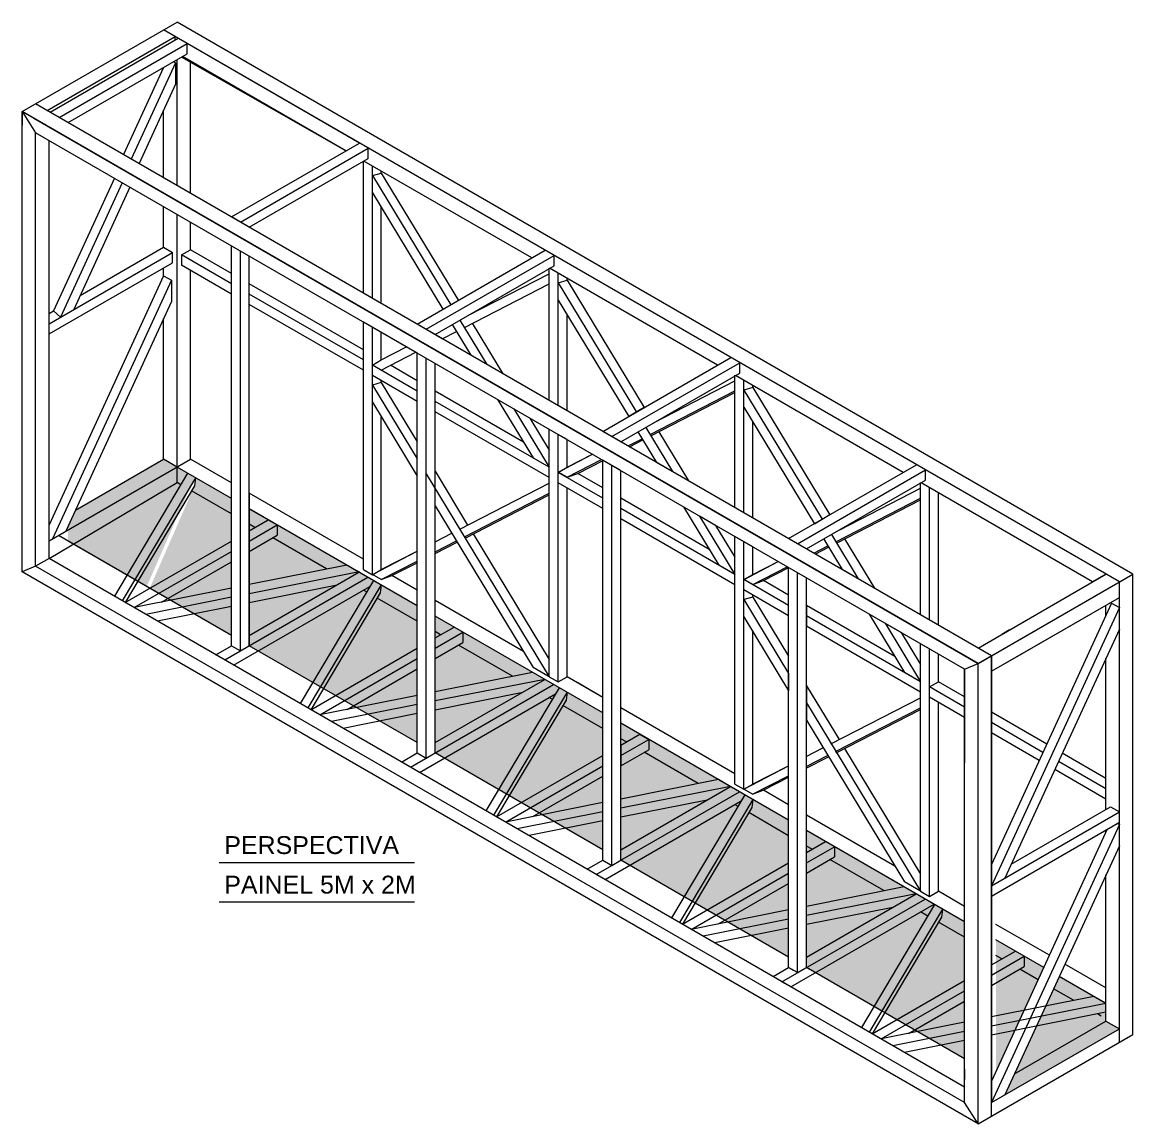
# Model space of a CAD drawing. Header units: millimetres. Extents: x 264998 to 288730, y -52980 to -35752.
# Drawn here: x 274634 to 279605, y -52980 to -48050 of the extents above; entities that cross this region are included whole.
import ezdxf

# ---------------------------------------------------------------- set-up
doc = ezdxf.new("R2010")
doc.units = ezdxf.units.MM
doc.header["$LTSCALE"] = 0.2
doc.layers.get('0').update_dxf_attribs({"lineweight": 5})
doc.layers.add('TESTE', color=8, linetype='Continuous', lineweight=15)
doc.styles.add('1-75', font='arial.ttf', dxfattribs={"height": 15})

msp = doc.modelspace()

# ---------------------------------------------------------------- hatches: boundary and pattern name
h = msp.add_hatch()
h.set_pattern_fill('ANGLE', color=256, scale=10)
h.set_pattern_definition([(0, (0, 0), (0, 69.85), [50.8, -19.05]), (90, (0, 0), (-69.85, 4e-15), [50.8, -19.05])])
h.paths.add_polyline_path([(275326.8, -50040.5), (275266.8, -50005.9), (274872.2, -50233.7), (274838.9, -50305.9), (274838.9, -50322.1)])
h.paths.add_polyline_path([(275369.8, -50065.3), (275326.8, -50040.5), (274838.9, -50322.1), (274838.9, -50371.8)])
h.paths.add_polyline_path([(275343.9, -50126.5), (275370.5, -50065.7), (275369.8, -50065.3), (274838.9, -50371.8), (274878.9, -50394.9)])
h.paths.add_polyline_path([(275343.9, -50126.5), (274878.9, -50394.9), (275156.4, -50555.1)])
h.paths.add_polyline_path([(275405.3, -50085.9), (275370.5, -50065.7), (275156.4, -50555.1), (275191.3, -50575.3)])
h.paths.add_polyline_path([(275570.3, -50250.4), (275394.5, -50148.9), (275204.6, -50583), (275570.3, -50371.8)])
h.paths.add_polyline_path([(275405.3, -50085.9), (275405.3, -50124.1), (275394.5, -50148.9), (275570.3, -50250.4), (275570.3, -50181.1)])
h.paths.add_polyline_path([(275650.3, -50227.3), (275650.3, -50296.6), (275675.5, -50311.1), (275735.5, -50276.5)])
h.paths.add_polyline_path([(275650.3, -50296.6), (275650.3, -50325.6), (275675.5, -50311.1)], flags=17)
h.paths.add_polyline_path([(275570.3, -50418), (275570.3, -50371.8), (275204.6, -50583), (275244.6, -50606.1)])
h.paths.add_polyline_path([(275570.3, -50464.2), (275570.3, -50418), (275244.6, -50606.1), (275284.6, -50629.2)])
h.paths.add_polyline_path([(275775.5, -50299.6), (275735.5, -50276.5), (275675.5, -50311.1), (275650.3, -50325.6), (275650.3, -50371.8)])
h.paths.add_polyline_path([(275775.5, -50345.8), (275775.5, -50299.6), (275650.3, -50371.8), (275650.3, -50418)])
h.paths.add_polyline_path([(275775.5, -50299.6), (275775.5, -50345.8), (275755.5, -50357.3), (275996.4, -50496.4), (276087.1, -50479.5)])
h.paths.add_polyline_path([(275755.5, -50357.3), (275650.3, -50418), (275650.3, -50561), (275996.4, -50496.4)])
h.paths.add_polyline_path([(275570.3, -50464.2), (275284.6, -50629.2), (275570.3, -50575.9)], flags=17)
h.paths.add_polyline_path([(275570.3, -50575.9), (275284.6, -50629.2), (275337.9, -50659.9), (275570.3, -50616.6)])
h.paths.add_polyline_path([(275570.3, -50616.6), (275337.9, -50659.9), (275391.2, -50690.7), (275570.3, -50657.3)])
h.paths.add_polyline_path([(275570.3, -50657.3), (275391.2, -50690.7), (275570.3, -50794.1)])
h.paths.add_polyline_path([(276140.4, -50510.2), (276087.1, -50479.5), (275996.4, -50496.4), (275650.3, -50561), (275650.3, -50601.6)])
h.paths.add_polyline_path([(276038.6, -50569.9), (276141.2, -50510.7), (276140.4, -50510.2), (275650.3, -50601.6), (275650.3, -50642.3)])
h.paths.add_polyline_path([(276038.6, -50569.9), (275650.3, -50642.3), (275650.3, -50794.1)], flags=17)
h.paths.add_polyline_path([(276181.2, -50533.8), (276141.2, -50510.7), (276038.6, -50569.9), (275650.3, -50794.1), (275650.3, -50840.3)])
h.paths.add_polyline_path([(276154.1, -50595.6), (276181.2, -50533.8), (275650.3, -50840.3), (275690.3, -50863.4)])
h.paths.add_polyline_path([(276154.1, -50595.6), (275690.3, -50863.4), (275967.1, -51023.2)])
h.paths.add_polyline_path([(276216, -50553.9), (276181.2, -50533.8), (276154.1, -50595.6), (275967.1, -51023.2), (276002, -51043.3)])
h.paths.add_polyline_path([(276216, -50553.9), (276216, -50592.2), (276205.2, -50616.9), (276401.7, -50730.4), (276401.7, -50661.1)])
h.paths.add_polyline_path([(276216, -50592.2), (276216, -50553.9), (276002, -51043.3), (276015.3, -51051)])
h.paths.add_polyline_path([(276401.7, -50730.4), (276205.2, -50616.9), (276015.3, -51051), (276036, -51063), (276401.7, -50851.8)])
h.paths.add_polyline_path([(276401.7, -50898), (276401.7, -50851.8), (276036, -51063), (276076, -51086.1)])
h.paths.add_polyline_path([(276481.7, -50707.3), (276481.7, -50776.6), (276506.9, -50791.1), (276566.9, -50756.5)])
h.paths.add_polyline_path([(276481.7, -50776.6), (276481.7, -50805.6), (276506.9, -50791.1)], flags=17)
h.paths.add_polyline_path([(276606.9, -50779.6), (276566.9, -50756.5), (276506.9, -50791.1), (276481.7, -50805.6), (276481.7, -50851.8)])
h.paths.add_polyline_path([(276606.9, -50779.6), (276481.7, -50851.8), (276481.7, -50898), (276606.9, -50825.8)])
h.paths.add_polyline_path([(276401.7, -50944.2), (276401.7, -50898), (276076, -51086.1), (276116, -51109.2)])
h.paths.add_polyline_path([(276401.7, -50944.2), (276116, -51109.2), (276401.7, -51055.9)], flags=17)
h.paths.add_polyline_path([(276401.7, -51055.9), (276116, -51109.2), (276169.3, -51139.9), (276401.7, -51096.6)])
h.paths.add_polyline_path([(276606.9, -50779.6), (276606.9, -50825.8), (276586.9, -50837.3), (276827.8, -50976.4), (276918.5, -50959.5)])
h.paths.add_polyline_path([(276586.9, -50837.3), (276481.7, -50898), (276481.7, -51041), (276827.8, -50976.4)])
h.paths.add_polyline_path([(276971.7, -50990.2), (276918.5, -50959.5), (276827.8, -50976.4), (276481.7, -51041), (276481.7, -51081.6)])
h.paths.add_polyline_path([(276401.7, -51096.6), (276169.3, -51139.9), (276222.5, -51170.7), (276401.7, -51137.3)])
h.paths.add_polyline_path([(276401.7, -51137.3), (276222.5, -51170.7), (276401.7, -51274.1)])
h.paths.add_polyline_path([(276870, -51049.9), (276972.6, -50990.7), (276971.7, -50990.2), (276481.7, -51081.6), (276481.7, -51122.3)])
h.paths.add_polyline_path([(276870, -51049.9), (276481.7, -51122.3), (276481.7, -51274.1)], flags=17)
h.paths.add_polyline_path([(277012.6, -51013.8), (276972.6, -50990.7), (276870, -51049.9), (276481.7, -51274.1), (276481.7, -51320.3)])
h.paths.add_polyline_path([(276985.5, -51075.6), (277012.6, -51013.8), (276481.7, -51320.3), (276521.7, -51343.4)])
h.paths.add_polyline_path([(276985.5, -51075.6), (276521.7, -51343.4), (276798.5, -51503.2)])
h.paths.add_polyline_path([(277047.4, -51033.9), (277012.6, -51013.8), (276798.5, -51503.2), (276833.3, -51523.3)])
h.paths.add_polyline_path([(277047.4, -51072.2), (277047.4, -51033.9), (276833.3, -51523.3), (276846.7, -51531)])
h.paths.add_polyline_path([(277047.4, -51033.9), (277047.4, -51072.2), (277036.6, -51096.9), (277233.1, -51210.4), (277233.1, -51141.1)])
h.paths.add_polyline_path([(277233.1, -51210.4), (277036.6, -51096.9), (276846.7, -51531), (276867.4, -51543), (277233.1, -51331.8)])
h.paths.add_polyline_path([(277233.1, -51378), (277233.1, -51331.8), (276867.4, -51543), (276907.4, -51566.1)])
h.paths.add_polyline_path([(277233.1, -51424.2), (277233.1, -51378), (276907.4, -51566.1), (276947.4, -51589.2)])
h.paths.add_polyline_path([(277233.1, -51424.2), (276947.4, -51589.2), (277233.1, -51535.9)])
h.paths.add_polyline_path([(277313.1, -51187.3), (277313.1, -51256.6), (277338.2, -51271.1), (277398.2, -51236.5)])
h.paths.add_polyline_path([(277313.1, -51256.6), (277313.1, -51285.6), (277338.2, -51271.1)], flags=17)
h.paths.add_polyline_path([(277438.2, -51259.6), (277398.2, -51236.5), (277338.2, -51271.1), (277313.1, -51285.6), (277313.1, -51331.8)])
h.paths.add_polyline_path([(277438.2, -51305.8), (277438.2, -51259.6), (277313.1, -51331.8), (277313.1, -51378)])
h.paths.add_polyline_path([(277438.2, -51259.6), (277438.2, -51305.8), (277418.2, -51317.3), (277659.2, -51456.4), (277749.9, -51439.5)])
h.paths.add_polyline_path([(277418.2, -51317.3), (277313.1, -51378), (277313.1, -51521), (277659.2, -51456.4)])
h.paths.add_polyline_path([(277233.1, -51576.6), (277233.1, -51535.9), (276947.4, -51589.2), (277000.7, -51619.9)])
h.paths.add_polyline_path([(277233.1, -51576.6), (277000.7, -51619.9), (277053.9, -51650.7), (277233.1, -51617.3)])
h.paths.add_polyline_path([(277233.1, -51617.3), (277053.9, -51650.7), (277233.1, -51754.1)])
h.paths.add_polyline_path([(277803.1, -51470.2), (277749.9, -51439.5), (277659.2, -51456.4), (277313.1, -51521), (277313.1, -51561.6)])
h.paths.add_polyline_path([(277701.4, -51529.9), (277803.9, -51470.7), (277803.1, -51470.2), (277313.1, -51561.6), (277313.1, -51602.3)])
h.paths.add_polyline_path([(277701.4, -51529.9), (277313.1, -51602.3), (277313.1, -51754.1)], flags=17)
h.paths.add_polyline_path([(277843.9, -51493.8), (277803.9, -51470.7), (277701.4, -51529.9), (277313.1, -51754.1), (277313.1, -51800.3)])
h.paths.add_polyline_path([(277816.9, -51555.6), (277843.9, -51493.8), (277313.1, -51800.3), (277353.1, -51823.4)])
h.paths.add_polyline_path([(277816.9, -51555.6), (277353.1, -51823.4), (277629.9, -51983.2)])
h.paths.add_polyline_path([(277878.8, -51513.9), (277843.9, -51493.8), (277816.9, -51555.6), (277629.9, -51983.2), (277664.7, -52003.3)])
h.paths.add_polyline_path([(277878.8, -51552.2), (277878.8, -51513.9), (277664.7, -52003.3), (277678.1, -52011)])
h.paths.add_polyline_path([(277868, -51576.9), (277678.1, -52011), (277698.8, -52023), (278064.5, -51811.8), (278064.5, -51690.4)])
h.paths.add_polyline_path([(277878.8, -51513.9), (277878.8, -51552.2), (277868, -51576.9), (278064.5, -51690.4), (278064.5, -51621.1)])
h.paths.add_polyline_path([(278144.5, -51667.3), (278144.5, -51736.6), (278169.6, -51751.1), (278229.6, -51716.5)])
h.paths.add_polyline_path([(278144.5, -51736.6), (278144.5, -51765.6), (278169.6, -51751.1)], flags=17)
h.paths.add_polyline_path([(278064.5, -51858), (278064.5, -51811.8), (277698.8, -52023), (277738.8, -52046.1)])
h.paths.add_polyline_path([(278064.5, -51904.2), (278064.5, -51858), (277738.8, -52046.1), (277778.8, -52069.2)])
h.paths.add_polyline_path([(278064.5, -51904.2), (277778.8, -52069.2), (278064.5, -52015.9)], flags=17)
h.paths.add_polyline_path([(278269.6, -51739.6), (278229.6, -51716.5), (278169.6, -51751.1), (278144.5, -51765.6), (278144.5, -51811.8)])
h.paths.add_polyline_path([(278269.6, -51785.8), (278269.6, -51739.6), (278144.5, -51811.8), (278144.5, -51858)])
h.paths.add_polyline_path([(278269.6, -51739.6), (278269.6, -51785.8), (278249.6, -51797.3), (278490.5, -51936.4), (278581.2, -51919.5)])
h.paths.add_polyline_path([(278249.6, -51797.3), (278144.5, -51858), (278144.5, -52001), (278490.5, -51936.4)])
h.paths.add_polyline_path([(278064.5, -52015.9), (277778.8, -52069.2), (277832, -52099.9), (278064.5, -52056.6)])
h.paths.add_polyline_path([(278064.5, -52056.6), (277832, -52099.9), (277885.3, -52130.7), (278064.5, -52097.3)])
h.paths.add_polyline_path([(278064.5, -52097.3), (277885.3, -52130.7), (278064.5, -52234.1)])
h.paths.add_polyline_path([(278634.5, -51950.2), (278581.2, -51919.5), (278490.5, -51936.4), (278144.5, -52001), (278144.5, -52041.6)])
h.paths.add_polyline_path([(278532.8, -52009.9), (278635.3, -51950.7), (278634.5, -51950.2), (278144.5, -52041.6), (278144.5, -52082.3)])
h.paths.add_polyline_path([(278532.8, -52009.9), (278144.5, -52082.3), (278144.5, -52234.1)], flags=17)
h.paths.add_polyline_path([(278675.3, -51973.8), (278635.3, -51950.7), (278144.5, -52234.1), (278144.5, -52280.3)])
h.paths.add_polyline_path([(278648.3, -52035.6), (278675.3, -51973.8), (278144.5, -52280.3), (278184.5, -52303.4)])
h.paths.add_polyline_path([(278648.3, -52035.6), (278184.5, -52303.4), (278461.3, -52463.2)])
h.paths.add_polyline_path([(278710.2, -51993.9), (278675.3, -51973.8), (278648.3, -52035.6), (278461.3, -52463.2), (278496.1, -52483.3)])
h.paths.add_polyline_path([(278710.2, -52032.2), (278710.2, -51993.9), (278496.1, -52483.3), (278509.5, -52491)])
h.paths.add_polyline_path([(278852.1, -52145.1), (278699.3, -52056.9), (278509.5, -52491), (278548.4, -52513.5), (278852.1, -52338.1)])
h.paths.add_polyline_path([(278852.1, -52075.9), (278710.2, -51993.9), (278710.2, -52032.2), (278699.3, -52056.9), (278852.1, -52145.1)])
h.paths.add_polyline_path([(279079.2, -52207), (278992.1, -52156.7), (278992.1, -52226), (279019.2, -52241.6)])
h.paths.add_polyline_path([(278992.1, -52226), (278992.1, -52257.3), (279019.2, -52241.6)], flags=17)
h.paths.add_polyline_path([(278852.1, -52384.3), (278852.1, -52338.1), (278548.4, -52513.5), (278588.4, -52536.6)])
h.paths.add_polyline_path([(278852.1, -52430.5), (278852.1, -52384.3), (278588.4, -52536.6), (278628.4, -52559.7)])
h.paths.add_polyline_path([(278852.1, -52430.5), (278628.4, -52559.7), (278852.1, -52517.9)])
h.paths.add_polyline_path([(279119.2, -52230.1), (279079.2, -52207), (279019.2, -52241.6), (278992.1, -52257.3), (278992.1, -52303.5)])
h.paths.add_polyline_path([(279119.2, -52276.3), (279119.2, -52230.1), (278992.1, -52303.5), (278992.1, -52349.7)])
h.paths.add_polyline_path([(279206.3, -52280.3), (279119.2, -52230.1), (279119.2, -52276.3), (279099.2, -52287.8), (279181.1, -52335.1)])
h.paths.add_polyline_path([(279181.1, -52335.1), (279099.2, -52287.8), (278992.1, -52349.7), (278992.1, -52491.8), (279120, -52468)])
h.paths.add_polyline_path([(278852.1, -52517.9), (278628.4, -52559.7), (278681.6, -52590.4), (278852.1, -52558.6)])
h.paths.add_polyline_path([(278852.1, -52558.6), (278681.6, -52590.4), (278734.9, -52621.2), (278852.1, -52599.3)])
h.paths.add_polyline_path([(278852.1, -52599.3), (278734.9, -52621.2), (278852.1, -52688.8)])
h.paths.add_polyline_path([(279099.5, -52512.5), (279120, -52468), (278992.1, -52491.8), (278992.1, -52532.5)])
h.paths.add_polyline_path([(279275.9, -52320.5), (279250.7, -52375.3), (279340.1, -52426.9), (279430.8, -52410)])
h.paths.add_polyline_path([(279250.7, -52375.3), (279216.3, -52450), (279340.1, -52426.9)])
h.paths.add_polyline_path([(279484.1, -52440.7), (279430.8, -52410), (279216.3, -52450), (279195.8, -52494.5)])
h.paths.add_polyline_path([(279484.9, -52481.3), (279484.9, -52441.2), (279484.1, -52440.7), (279195.8, -52494.5), (279175.3, -52539)])
h.paths.add_polyline_path([(279099.5, -52512.5), (278992.1, -52532.5), (278992.1, -52573.2), (279079, -52557)])
h.paths.add_polyline_path([(279079, -52557), (278992.1, -52573.2), (278992.1, -52745.9)])
h.paths.add_polyline_path([(279463, -52497.8), (279446.7, -52488.4), (279175.3, -52539), (279097.1, -52709)], flags=17)
h.paths.add_polyline_path([(279484.9, -52485.1), (279484.9, -52481.3), (279446.7, -52488.4), (279463, -52497.8)], flags=17)
h.paths.add_polyline_path([(279484.9, -52519.8), (279484.9, -52485.1), (279463, -52497.8), (279097.1, -52709), (279075.4, -52756.2)])
h.paths.add_polyline_path([(279544.9, -52554.4), (279484.9, -52519.8), (279075.4, -52756.2), (279032, -52850.5)])

# ---------------------------------------------------------------- linework, layer by layer
for p, q in [((274633.9, -48449.8), (275326.8, -48049.8)), ((279604.9, -50519.8), (275326.8, -48049.8)), ((274745.9, -48445.1), (275318.7, -48114.4)), ((279544.9, -50554.4), (275266.8, -48084.4)), ((275318.7, -48129.5), (275318.7, -48114.4)), ((274758.9, -48452.7), (275331.8, -48121.9)), ((274798.9, -48475.8), (275371.8, -48145)), ((275371.8, -48191.2), (275371.8, -48145)), ((276143.1, -48590.4), (275371.8, -48145)), ((274838.9, -48498.9), (275371.8, -48191.2)), ((275326.8, -48780.5), (275326.8, -48217.2)), ((276083.1, -48625), (275346.8, -48205.7)), ((276083.1, -48625), (275351.8, -48202.8)), ((275266.8, -48251.9), (275087.2, -48642.2)), ((275320.4, -48230.9), (275122, -48662.3)), ((275311.8, -48225.9), (275320.4, -48230.9)), ((275320.4, -48230.9), (275320.4, -48326.6)), ((275386.8, -48815.1), (275386.8, -48223)), ((275320.4, -48326.6), (275156.8, -48682.4)), ((278972.1, -50885.1), (274693.9, -48415.1)), ((274798.9, -48475.8), (274693.9, -48415.1)), ((278912.1, -50919.8), (274633.9, -48449.8)), ((274633.9, -50509.8), (274633.9, -48449.8)), ((274633.9, -48449.8), (274633.9, -48509.8)), ((274633.9, -48449.8), (274693.9, -48544.4)), ((274633.9, -48449.8), (274685.9, -48479.8)), ((275266.8, -48745.9), (275266.8, -48443.3)), ((274685.9, -48479.8), (278912.1, -50919.8)), ((274693.9, -50484.4), (274693.9, -48544.4)), ((278852.1, -50945.1), (274693.9, -48544.4)), ((274753.9, -50449.8), (274753.9, -48579.1)), ((274753.9, -50420.9), (274753.9, -48579.1)), ((275570.3, -48921.1), (276143.1, -48590.4)), ((275610.3, -48944.2), (276183.1, -48613.5)), ((276183.1, -48659.7), (276183.1, -48613.5)), ((275156.8, -48682.4), (275087.2, -48642.2)), ((275650.3, -48967.3), (276183.1, -48659.7)), ((276161.2, -49262.3), (276161.2, -48672.4)), ((276914.5, -49105), (276163.1, -48671.2)), ((276201.2, -49285.3), (276201.2, -48693.2)), ((275046.5, -48748), (274773.5, -49341.4)), ((275386.8, -48815.1), (275266.8, -48745.9)), ((276201.2, -48736.1), (276241.2, -48724.9)), ((276201.2, -48736.1), (276551.8, -49314.5)), ((276241.2, -48724.9), (276241.2, -48716.3)), ((276241.2, -48724.9), (276586.4, -49294.5)), ((275081.3, -48768.1), (274804.6, -49369.7)), ((275116.1, -48788.2), (274864.5, -49335.1)), ((276201.2, -48813.2), (276517.1, -49334.5)), ((275266.8, -49056.7), (275266.8, -48875.1)), ((275326.8, -50109.8), (275326.8, -48909.8)), ((276241.2, -49308.4), (276241.2, -48879.2)), ((275386.8, -49068.2), (275386.8, -48944.4)), ((275386.8, -49068.2), (275386.8, -48944.4)), ((275664.1, -48975.3), (275570.3, -48921.1)), ((274893.4, -49272.2), (275266.8, -49056.7)), ((275266.8, -49056.7), (275306.8, -49079.8)), ((275570.3, -50840.3), (275570.3, -49050.4)), ((274753.9, -49399), (275306.8, -49079.8)), ((275306.8, -49126), (275306.8, -49079.8)), ((275346.8, -49091.3), (275386.8, -49068.2)), ((275570.3, -49220.4), (275346.8, -49091.3)), ((275346.8, -49091.3), (275346.8, -49137.5)), ((275570.3, -49174.2), (275386.8, -49068.2)), ((275610.3, -50863.4), (275610.3, -49073.5)), ((275650.3, -50840.3), (275650.3, -49096.6)), ((276401.7, -49401.1), (276974.5, -49070.4)), ((276441.7, -49424.2), (277014.5, -49093.5)), ((277014.5, -49139.7), (277014.5, -49093.5)), ((274753.9, -49445.1), (275306.8, -49126)), ((275266.8, -49184.4), (275266.8, -49149.1)), ((275570.3, -49266.6), (275346.8, -49137.5)), ((275386.8, -50005.9), (275386.8, -49160.6)), ((275386.8, -50005.9), (275386.8, -49160.6)), ((276481.7, -49447.3), (277014.5, -49139.7)), ((276992.6, -49742.3), (276992.6, -49150.1)), ((277745.9, -49585), (276994.5, -49151.2)), ((275266.8, -49184.4), (274753.9, -50299.3)), ((275301.5, -49204.5), (274768.8, -50362.6)), ((275266.8, -49184.4), (275301.5, -49204.5)), ((275301.5, -49204.5), (275301.5, -49300.2)), ((276630.8, -49361.2), (276992.6, -49175.2)), ((277032.6, -49765.3), (277032.6, -49173.2)), ((277032.6, -49216.1), (277072.6, -49204.9)), ((277072.6, -49204.9), (277072.6, -49196.3)), ((277072.6, -49204.9), (277417.8, -49774.5)), ((276161.2, -49515.3), (275650.3, -49220.4)), ((275650.3, -49312.8), (275650.3, -49220.4)), ((276241.2, -49308.4), (276161.2, -49262.3)), ((276613, -49415.4), (276992.6, -49220.2)), ((277032.6, -49216.1), (277383.2, -49794.5)), ((275301.5, -49300.2), (274828.8, -50328)), ((276161.2, -49561.5), (275650.3, -49266.6)), ((277032.6, -49293.2), (277348.5, -49814.5)), ((274753.9, -49352.8), (274773.5, -49341.4)), ((274773.5, -49341.4), (274804.6, -49369.7)), ((276161.2, -49607.7), (275650.3, -49312.8)), ((277072.6, -49788.4), (277072.6, -49359.2)), ((275266.8, -50005.9), (275266.8, -49375.9)), ((276161.2, -50499.2), (276161.2, -49391.5)), ((276401.7, -49530.4), (276161.2, -49391.5)), ((276514.3, -49466.1), (276401.7, -49401.1)), ((276558.6, -49402.9), (276641.5, -49539.6)), ((276593.3, -49382.9), (276713.4, -49581.1)), ((276648.6, -49397), (276785.4, -49622.7)), ((276201.2, -50522.3), (276201.2, -49414.6)), ((276241.2, -49561.5), (276241.2, -49437.7)), ((276514.3, -49466.1), (276577.3, -49433.7)), ((276241.2, -49561.5), (276354.6, -49503.2)), ((276161.2, -49607.7), (276161.2, -49515.3)), ((276241.2, -49606.5), (276395.8, -49527)), ((276401.7, -51320.3), (276401.7, -49530.4)), ((276441.7, -51343.4), (276441.7, -49553.5)), ((277233.1, -49881.1), (277805.9, -49550.4)), ((276201.2, -49584.6), (276241.2, -49561.5)), ((276401.7, -49700.4), (276201.2, -49584.6)), ((276241.2, -49606.5), (276202.2, -49584)), ((276401.7, -49654.2), (276282.4, -49585.3)), ((276481.7, -51320.3), (276481.7, -49576.6)), ((277273.1, -49904.2), (277845.9, -49573.5)), ((277845.9, -49619.7), (277845.9, -49573.5)), ((276401.7, -49746.6), (276201.2, -49630.8)), ((276241.2, -49662.5), (276241.2, -49653.9)), ((277313.1, -49927.3), (277845.9, -49619.7)), ((277462.2, -49841.2), (277823.9, -49655.2)), ((277823.9, -50222.3), (277823.9, -49630.1)), ((278577.3, -50065), (277825.9, -49631.2)), ((278577.3, -50065), (277825.9, -49631.2)), ((277863.9, -50245.3), (277863.9, -49653.2)), ((276241.2, -49662.5), (276201.2, -49673.7)), ((276201.2, -49673.7), (276401.7, -50004.5)), ((276241.2, -49662.5), (276401.7, -49927.3)), ((276877.5, -49928.9), (276481.7, -49700.4)), ((277444.4, -49895.4), (277823.9, -49700.2)), ((277447.6, -49900.7), (277823.9, -49707.2)), ((277903.9, -49684.9), (277863.9, -49696.1)), ((277863.9, -49696.1), (278214.6, -50274.5)), ((277863.9, -49773.2), (277863.9, -49696.1)), ((277903.9, -49684.9), (277903.9, -49676.3)), ((277903.9, -49684.9), (278249.2, -50254.5)), ((276201.2, -49750.9), (276401.7, -50081.6)), ((276992.6, -50041.5), (276481.7, -49746.6)), ((276762, -49738.5), (276920.6, -50000)), ((276992.6, -50087.7), (276481.7, -49792.8)), ((276834, -49780), (276992.6, -50041.5)), ((277072.6, -49788.4), (277032.6, -49765.3)), ((277417.8, -49774.5), (277348.5, -49814.5)), ((277863.9, -49773.2), (278179.9, -50294.5)), ((276241.2, -50499.2), (276241.2, -49816.8)), ((276906, -49821.5), (276992.6, -49964.4)), ((277903.9, -50268.4), (277903.9, -49839.2)), ((276992.6, -50979.2), (276992.6, -49871.5)), ((277032.6, -51002.3), (277032.6, -49894.6)), ((277072.6, -49917.7), (277032.6, -49894.6)), ((277352.1, -49949.8), (277233.1, -49881.1)), ((277390, -49882.9), (277472.9, -50019.6)), ((277424.7, -49862.9), (277544.8, -50061.1)), ((277483.3, -49882.4), (277616.8, -50102.7)), ((277072.6, -50041.5), (277072.6, -49917.7)), ((277345.7, -49946.1), (277408.7, -49913.7)), ((277352.1, -49949.8), (277411.9, -49919.1)), ((274753.9, -50371.2), (275386.8, -50005.9)), ((274872.2, -50233.7), (275266.8, -50005.9)), ((275326.8, -50040.5), (275266.8, -50005.9)), ((275570.3, -50111.8), (275386.8, -50005.9)), ((277033.6, -50064), (277186.5, -49983.5)), ((277072.6, -50041.5), (277186, -49983.2)), ((277072.6, -50086.5), (277227.2, -50007)), ((275570.3, -50181.1), (275326.8, -50040.5)), ((277032.6, -50064.6), (277072.6, -50041.5)), ((277120.2, -50069), (277233.6, -50010.7)), ((277233.1, -51800.3), (277233.1, -50010.4)), ((277313.1, -50056.6), (277233.1, -50010.4)), ((277273.1, -51823.4), (277273.1, -50033.5)), ((277273.1, -51823.4), (277273.1, -50033.5)), ((277313.1, -51800.3), (277313.1, -50056.6)), ((277616.8, -50102.7), (277472.9, -50019.6)), ((278064.5, -50361.1), (278637.3, -50030.4)), ((278104.5, -50384.2), (278677.3, -50053.5)), ((278677.3, -50099.7), (278677.3, -50053.5)), ((275374.4, -50068), (275046.7, -50618.8)), ((275409.8, -50088.4), (275081.3, -50638.8)), ((275409.8, -50088.4), (275405.3, -50124.1)), ((276441.7, -50070.5), (276992.6, -50979.2)), ((276481.7, -50059.3), (276627.8, -50300.4)), ((277233.1, -50180.4), (277032.6, -50064.6)), ((277072.6, -50086.5), (277033.6, -50064)), ((277072.6, -50086.5), (277120.2, -50069)), ((277233.1, -50134.2), (277120.2, -50069)), ((278144.5, -50407.3), (278677.3, -50099.7)), ((274753.9, -50449.8), (275326.8, -50109.8)), ((275405.3, -50124.1), (275094.6, -50646.5)), ((275343.7, -50119.6), (275326.8, -50109.8)), ((275570.3, -50250.4), (275391.6, -50147.2)), ((276592.2, -50318.7), (276992.6, -50112.9)), ((277233.1, -50226.6), (277032.6, -50110.8)), ((277033.6, -51001.6), (277032.6, -50153.7)), ((277072.6, -50979.2), (277072.6, -50133.9)), ((277233.1, -50226.6), (277233.1, -50134.2)), ((278293.6, -50321.2), (278655.3, -50135.2)), ((278655.3, -50702.3), (278655.3, -50110.1)), ((279424.9, -50554.4), (278657.3, -50111.2)), ((278695.3, -50725.3), (278695.3, -50133.2)), ((278735.3, -50748.4), (278735.3, -50156.3)), ((276161.2, -50453), (275650.3, -50158)), ((275650.3, -50158), (275650.3, -50840.3)), ((276613, -50353), (276992.6, -50157.8)), ((276616.2, -50358.3), (276992.6, -50164.9)), ((277708.9, -50408.9), (277313.1, -50180.4)), ((277313.1, -50226.6), (277313.1, -50180.4)), ((278275.7, -50375.4), (278655.3, -50180.2)), ((278279, -50380.7), (278655.3, -50187.2)), ((276401.7, -50661.1), (275650.3, -50227.3)), ((275650.3, -50227.3), (275775.5, -50299.6)), ((276481.7, -50213.6), (276920.6, -50937.6)), ((277233.1, -50226.6), (277233.1, -50226.6)), ((277823.9, -50521.5), (277313.1, -50226.6)), ((277593.4, -50218.5), (277752, -50480)), ((277903.9, -50268.4), (277823.9, -50222.3)), ((278179.9, -50294.5), (278248.3, -50253)), ((275650.3, -50325.6), (275735.5, -50276.5)), ((275675.5, -50311.1), (275650.3, -50296.6)), ((275650.3, -50371.8), (275775.5, -50299.6)), ((275735.5, -50276.5), (275775.5, -50299.6)), ((275775.5, -50299.6), (275775.5, -50345.8)), ((277072.6, -50979.2), (277072.6, -50296.8)), ((277823.9, -50567.7), (277313.1, -50272.8)), ((277665.4, -50260), (277823.9, -50521.5)), ((277737.4, -50301.5), (277665.4, -50260)), ((277737.4, -50301.5), (277823.9, -50444.4)), ((275570.3, -50794.1), (274795.9, -50347)), ((275650.3, -50418), (275775.5, -50345.8)), ((276481.7, -50375.5), (276556.5, -50337)), ((276651.9, -50340), (276992.6, -50902)), ((277823.9, -51459.2), (277823.9, -50351.5)), ((277903.9, -50397.7), (277823.9, -50351.5)), ((278256, -50342.9), (278376.2, -50541.1)), ((275570.3, -50794.1), (274838.9, -50371.8)), ((275094.6, -50646.5), (275570.3, -50371.8)), ((275996.4, -50496.4), (275755.5, -50357.3)), ((276481.7, -50420.5), (276577.3, -50371.3)), ((276481.7, -50427.5), (276580.6, -50376.7)), ((277863.9, -51482.3), (277863.9, -50374.6)), ((277903.9, -50521.5), (277903.9, -50397.7)), ((278104.5, -50384.2), (278064.5, -50361.1)), ((278177, -50426.1), (278240.1, -50393.7)), ((278183.5, -50429.8), (278243.3, -50399.1)), ((278221.4, -50362.9), (278304.2, -50499.6)), ((278314.6, -50362.4), (278448.2, -50582.7)), ((274633.9, -50509.8), (274633.9, -50449.8)), ((274753.9, -50449.8), (274693.9, -50484.4)), ((278852.1, -52815.9), (274753.9, -50449.8)), ((275134.6, -50669.6), (275570.3, -50418)), ((276202.2, -50521.6), (276401.7, -50416.6)), ((276241.2, -50499.2), (276401.7, -50416.6)), ((277233.1, -50484.5), (277233.1, -50407.3)), ((274693.9, -50484.4), (274633.9, -50509.8)), ((278852.1, -52885.1), (274693.9, -50484.4)), ((275256.9, -50645.2), (275570.3, -50464.2)), ((276087.1, -50479.5), (275650.3, -50566.7)), ((276087.1, -50479.5), (276141.6, -50510)), ((276161.2, -50499.2), (276201.2, -50522.3)), ((276201.2, -50522.3), (276241.2, -50499.2)), ((276241.2, -50544.1), (276401.7, -50461.6)), ((276288.8, -50526.7), (276401.7, -50468.6)), ((277823.9, -50521.5), (277752, -50480)), ((277865, -50544), (278017.9, -50463.5)), ((277903.9, -50521.5), (278017.4, -50463.2)), ((277903.9, -50566.5), (278058.6, -50487)), ((277951.6, -50549), (278065, -50490.7)), ((278064.5, -52280.3), (278064.5, -50490.4)), ((278376.2, -50541.1), (278304.2, -50499.6)), ((278912.1, -52979.8), (274633.9, -50509.8)), ((275540.3, -50903.8), (276181.2, -50533.8)), ((276141.9, -50509.3), (275650.3, -50607.4)), ((275650.3, -50794.1), (276141.2, -50510.7)), ((276205.7, -50548), (275878.1, -51098.8)), ((276181.2, -50533.8), (276141.2, -50510.7)), ((276241.2, -50544.1), (276202.2, -50521.6)), ((276241.2, -50544.1), (276288.8, -50526.7)), ((276401.7, -50591.8), (276288.8, -50526.7)), ((276401.7, -50591.8), (276288.8, -50526.7)), ((277313.1, -50616.4), (277313.1, -50539.3)), ((277863.9, -50544.6), (277903.9, -50521.5)), ((278064.5, -50660.4), (277863.9, -50544.6)), ((277903.9, -50566.5), (277865, -50544)), ((277903.9, -50566.5), (277951.6, -50549)), ((278064.5, -50614.2), (277951.6, -50549)), ((278104.5, -52303.4), (278104.5, -50513.5)), ((278144.5, -50536.6), (278104.5, -50513.5)), ((278144.5, -52280.3), (278144.5, -50536.6)), ((278144.5, -50536.6), (278144.5, -50536.6)), ((278912.1, -50919.8), (279604.9, -50519.8)), ((278912.1, -50850.5), (279484.9, -50519.8)), ((278972.1, -50885.1), (279604.9, -50519.8)), ((279484.9, -50519.8), (279424.9, -50554.4)), ((279544.9, -52614.4), (279544.9, -50554.4)), ((279604.9, -52579.8), (279604.9, -50519.8)), ((275570.3, -50582.6), (275134.6, -50669.6)), ((275580.3, -50926.9), (276189.6, -50575.1)), ((276043, -50569.9), (275650.3, -50648.2)), ((276241.2, -50568.4), (275912.7, -51118.8)), ((276236.7, -50604.1), (275926, -51126.5)), ((276175.1, -50599.6), (276161.2, -50591.5)), ((276241.2, -50568.4), (276236.7, -50604.1)), ((278064.5, -50706.6), (277863.9, -50590.8)), ((275570.3, -50623.4), (275187.1, -50699.9)), ((276401.7, -50730.4), (276223, -50627.2)), ((276877.5, -50866.6), (276481.7, -50638)), ((277903.9, -50622.5), (277863.9, -50633.7)), ((277863.9, -50633.7), (278064.5, -50964.5)), ((277903.9, -50622.5), (277903.9, -50613.9)), ((277903.9, -50622.5), (278064.5, -50887.3)), ((278972.1, -50954.4), (279544.9, -50623.7)), ((279510.1, -50649.8), (278972.1, -51819.4)), ((279115.7, -50871.5), (279544.9, -50623.7)), ((279510.1, -50649.8), (279544.9, -50669.9)), ((275570.3, -50664.2), (275239.6, -50730.2)), ((278540.3, -50888.9), (278144.5, -50660.4)), ((278144.5, -50660.4), (278144.5, -50752.8)), ((278424.8, -50698.5), (278583.4, -50960)), ((278568.7, -50781.5), (278424.8, -50698.5)), ((278735.3, -50748.4), (278655.3, -50702.3)), ((279544.9, -50669.9), (278972.1, -51915.1)), ((279484.9, -50704.6), (279484.9, -50658.3)), ((277233.1, -51141.1), (276481.7, -50707.3)), ((277233.1, -51141.1), (276481.7, -50707.3)), ((277863.9, -50710.9), (278064.5, -51041.6)), ((278655.3, -51001.5), (278144.5, -50706.6)), ((278655.3, -51047.7), (278144.5, -50752.8)), ((278496.8, -50740), (278655.3, -51001.5)), ((276481.7, -50805.6), (276566.9, -50756.5)), ((276506.9, -50791.1), (276481.7, -50776.6)), ((276506.9, -50791.1), (276481.7, -50776.6)), ((276481.7, -50851.8), (276606.9, -50779.6)), ((276606.9, -50779.6), (276606.9, -50825.8)), ((277903.9, -51459.2), (277903.9, -50776.8)), ((277903.9, -51459.2), (277903.9, -50776.8)), ((278568.7, -50781.5), (278655.3, -50924.4)), ((279053.5, -50768.9), (279019.3, -50789.6)), ((279544.9, -50765.6), (279032, -51880.5)), ((275500.3, -50880.7), (275570.3, -50840.3)), ((275570.3, -50840.3), (275610.3, -50863.4)), ((275610.3, -50863.4), (275650.3, -50840.3)), ((276401.7, -51274.1), (275650.3, -50840.3)), ((275926, -51126.5), (276401.7, -50851.8)), ((276481.7, -50898), (276606.9, -50825.8)), ((276827.8, -50976.4), (276586.9, -50837.3)), ((276827.8, -50976.4), (276586.9, -50837.3)), ((278655.3, -51939.2), (278655.3, -50831.5)), ((278695.3, -50854.6), (278655.3, -50831.5)), ((275966, -51149.6), (276401.7, -50898)), ((278695.3, -51962.3), (278695.3, -50854.6)), ((278735.3, -51001.5), (278735.3, -50877.7)), ((278972.1, -50885.1), (278912.1, -50919.8)), ((278972.1, -50954.4), (279115.7, -50871.5)), ((278972.1, -52945.1), (278972.1, -50885.1)), ((278972.1, -50885.1), (278972.1, -52885.1)), ((279484.9, -51572.9), (279484.9, -50896)), ((276088.3, -51125.2), (276401.7, -50944.2)), ((276992.6, -50979.2), (276920.6, -50937.6)), ((278852.1, -50945.1), (278912.1, -50919.8)), ((278852.1, -52885.1), (278852.1, -50945.1)), ((278852.1, -50945.1), (278852.1, -51363.7)), ((278912.1, -52979.8), (278912.1, -50919.8)), ((278912.1, -52979.8), (278912.1, -50919.8)), ((276918.5, -50959.5), (276481.7, -51046.7)), ((276481.7, -51274.1), (276972.6, -50990.7)), ((276972.6, -50990.7), (276481.7, -51087.4)), ((276992.6, -50979.2), (277032.6, -51002.3)), ((277032.6, -51002.3), (277072.6, -50979.2)), ((277233.1, -51071.8), (277072.6, -50979.2)), ((278064.5, -50964.5), (278064.5, -51041.6)), ((278655.3, -51001.5), (278583.4, -50960)), ((278695.3, -51024.6), (278735.3, -51001.5)), ((278852.1, -51069), (278735.3, -51001.5)), ((276371.7, -51383.8), (277012.6, -51013.8)), ((276867.8, -51051.2), (276481.7, -51128.2)), ((277037.1, -51028), (276709.5, -51578.8)), ((277072.6, -51048.4), (276744.1, -51598.8)), ((277072.6, -51048.4), (277068.1, -51084.1)), ((277233.1, -51071.8), (277120.2, -51006.7)), ((278144.5, -51019.3), (278290.6, -51260.4)), ((278144.5, -51019.3), (278144.5, -51173.6)), ((278852.1, -51115.1), (278695.3, -51024.6)), ((276401.7, -51062.6), (275966, -51149.6)), ((276411.7, -51406.9), (277021, -51055.1)), ((277068.1, -51084.1), (276757.4, -51606.5)), ((277006.4, -51079.6), (276992.6, -51071.5)), ((278144.5, -51096.4), (278655.3, -51939.2)), ((278253.9, -51279.3), (278654.3, -51073.5)), ((278852.1, -51161.3), (278695.3, -51070.8)), ((278735.3, -51939.2), (278735.3, -51093.9)), ((276401.7, -51103.4), (276018.5, -51179.9)), ((276401.7, -51144.2), (276071, -51210.2)), ((277233.1, -51210.4), (277054.4, -51107.2)), ((277233.1, -51210.4), (277054.4, -51107.2)), ((277823.9, -51413), (277313.1, -51118)), ((278274.7, -51313.6), (278654.3, -51118.5)), ((278277.9, -51319), (278654.3, -51125.5)), ((279219.7, -51281.2), (278972.1, -51138.2)), ((278064.5, -51621.1), (277313.1, -51187.3)), ((278144.5, -51173.6), (278583.4, -51897.6)), ((279202.9, -51317.7), (278972.1, -51184.4)), ((277313.1, -51285.6), (277398.2, -51236.5)), ((277398.2, -51236.5), (277438.2, -51259.6)), ((278735.3, -51939.2), (278735.3, -51248.2)), ((279186.1, -51354.2), (278972.1, -51230.6)), ((277338.2, -51271.1), (277313.1, -51256.6)), ((277313.1, -51331.8), (277438.2, -51259.6)), ((277313.1, -51285.6), (277313.1, -51378)), ((277438.2, -51259.6), (277438.2, -51305.8)), ((278143.4, -51336.1), (278218.2, -51297.6)), ((278314.7, -51300.1), (278655.3, -51862)), ((276331.7, -51360.7), (276401.7, -51320.3)), ((276401.7, -51320.3), (276441.7, -51343.4)), ((276441.7, -51343.4), (276481.7, -51320.3)), ((277233.1, -51754.1), (276481.7, -51320.3)), ((276757.4, -51606.5), (277233.1, -51331.8)), ((277313.1, -51378), (277438.2, -51305.8)), ((277659.2, -51456.4), (277418.2, -51317.3)), ((278143.4, -51381.1), (278239, -51331.9)), ((278143.4, -51388.1), (278242.3, -51337.3)), ((279484.9, -51434.3), (279289.3, -51321.4)), ((276411.7, -51406.9), (276371.7, -51383.8)), ((276797.4, -51629.6), (277233.1, -51378)), ((277863.9, -51482.3), (278063.4, -51377.2)), ((277902.9, -51459.8), (278063.4, -51377.2)), ((279484.9, -51526.7), (279255.7, -51394.3)), ((279484.9, -51480.5), (279272.5, -51357.8)), ((276919.7, -51605.2), (277233.1, -51424.2)), ((277749.9, -51439.5), (277313.1, -51526.7)), ((277803.1, -51470.2), (277749.9, -51439.5)), ((277902.9, -51504.7), (278063.4, -51422.2)), ((277950.5, -51487.3), (278063.4, -51429.2)), ((277313.1, -51754.1), (277803.9, -51470.7)), ((277803.9, -51470.7), (277313.1, -51567.4)), ((277313.1, -51800.3), (277843.9, -51493.8)), ((277823.9, -51459.2), (277863.9, -51482.3)), ((277863.9, -51482.3), (277903.9, -51459.2)), ((277902.9, -51504.7), (277863.9, -51482.3)), ((277902.9, -51504.7), (277950.5, -51487.3)), ((278064.5, -51551.8), (277951.6, -51486.7)), ((277233.1, -51542.6), (276797.4, -51629.6)), ((277243.1, -51886.9), (277852.4, -51535.1)), ((277699.2, -51531.2), (277313.1, -51608.2)), ((277868.5, -51508), (277540.9, -52058.8)), ((277903.9, -51528.4), (277575.5, -52078.8)), ((277903.9, -51528.4), (277899.5, -51564.1)), ((277233.1, -51583.4), (276849.9, -51659.9)), ((277899.5, -51564.1), (277588.8, -52086.5)), ((277837.8, -51559.6), (277823.9, -51551.5)), ((278064.5, -51690.4), (277885.7, -51587.2)), ((278540.3, -51826.6), (278144.5, -51598)), ((278972.1, -51915.1), (279544.9, -51584.4)), ((279061, -51817.6), (279504.9, -51561.3)), ((279504.9, -51561.3), (279544.9, -51584.4)), ((277233.1, -51624.2), (276902.4, -51690.2)), ((278972.1, -51961.3), (279544.9, -51630.6)), ((279544.9, -51639.9), (278972.1, -52885.1)), ((279536.9, -51635.3), (279544.9, -51639.9)), ((278852.1, -52075.9), (278144.5, -51667.3)), ((279490.8, -51661.9), (278972.1, -52789.4)), ((279484.9, -51674.6), (279484.9, -51665.3)), ((278144.5, -51765.6), (278229.6, -51716.5)), ((278169.6, -51751.1), (278144.5, -51736.6)), ((278144.5, -51811.8), (278269.6, -51739.6)), ((278710.2, -51993.9), (278229.6, -51716.5)), ((278269.6, -51739.6), (278269.6, -51785.8)), ((279544.9, -51735.6), (279032, -52850.5)), ((278144.5, -51858), (278269.6, -51785.8)), ((278490.5, -51936.4), (278249.6, -51797.3)), ((278490.5, -51936.4), (278249.6, -51797.3)), ((275515.8, -51810.1), (276389.7, -51810.1)), ((277163.1, -51840.7), (277233.1, -51800.3)), ((277203.1, -51863.8), (277273.1, -51823.4)), ((277233.1, -51800.3), (277273.1, -51823.4)), ((277273.1, -51823.4), (277313.1, -51800.3)), ((278064.5, -52234.1), (277313.1, -51800.3)), ((278064.5, -52234.1), (277313.1, -51800.3)), ((277588.8, -52086.5), (278064.5, -51811.8)), ((278144.5, -51858), (278144.5, -51811.8)), ((277243.1, -51886.9), (277203.1, -51863.8)), ((277628.8, -52109.6), (278064.5, -51858)), ((279484.9, -52519.8), (279484.9, -51866)), ((277751, -52085.2), (278064.5, -51904.2)), ((278581.2, -51919.5), (278144.5, -52006.7)), ((278655.3, -51939.2), (278583.4, -51897.6)), ((278655.3, -51939.2), (278695.3, -51962.3)), ((278695.3, -51962.3), (278735.3, -51939.2)), ((278852.1, -52006.6), (278735.3, -51939.2)), ((275515.8, -51987), (276389.7, -51987)), ((278034.5, -52343.8), (278675.3, -51973.8)), ((278144.5, -52234.1), (278635.3, -51950.7)), ((278635.3, -51950.7), (278144.5, -52047.4)), ((278064.5, -52022.6), (277628.8, -52109.6)), ((278074.5, -52366.9), (278715.3, -51996.9)), ((278530.6, -52011.2), (278144.5, -52088.2)), ((278718.1, -51998.5), (278390.4, -52549.3)), ((278753.5, -52019), (278425.1, -52569.3)), ((278687.4, -52050.1), (278655.3, -52031.5)), ((278753.5, -52019), (278749.1, -52054.6)), ((278064.5, -52063.4), (277681.3, -52139.9)), ((278749.1, -52054.6), (278438.4, -52577)), ((278852.1, -52145.1), (278735.3, -52077.7)), ((278852.1, -52145.1), (278852.1, -52075.9)), ((279231.5, -52225.6), (278992.1, -52087.4)), ((278064.5, -52104.2), (277733.8, -52170.2)), ((279206.3, -52280.3), (278992.1, -52156.7)), ((279206.3, -52280.3), (278992.1, -52156.7)), ((278972.1, -52268.8), (279079.2, -52207)), ((278972.1, -52315), (279119.2, -52230.1)), ((279019.2, -52241.6), (278992.1, -52226)), ((279019.2, -52241.6), (278992.1, -52226)), ((279119.2, -52230.1), (279119.2, -52276.3)), ((277994.5, -52320.7), (278064.5, -52280.3)), ((278104.5, -52303.4), (278064.5, -52280.3)), ((278064.5, -52280.3), (278084.5, -52291.8)), ((278104.5, -52303.4), (278144.5, -52280.3)), ((278852.1, -52688.8), (278144.5, -52280.3)), ((278144.5, -52280.3), (278184.5, -52303.4)), ((278972.1, -52361.2), (279119.2, -52276.3)), ((279181.1, -52335.1), (279099.2, -52287.8)), ((279484.9, -52371.9), (279301, -52265.8)), ((278074.5, -52366.9), (278034.5, -52343.8)), ((278438.4, -52577), (278852.1, -52338.1)), ((278852.1, -52384.3), (278852.1, -52338.1)), ((279484.9, -52441.2), (279275.9, -52320.5)), ((279484.1, -52440.7), (279275.9, -52320.5)), ((278478.4, -52600.1), (278852.1, -52384.3)), ((279340.1, -52426.9), (279250.7, -52375.3)), ((279340.1, -52426.9), (279250.7, -52375.3)), ((278600.6, -52575.7), (278852.1, -52430.5)), ((279430.8, -52410), (278972.1, -52501.5)), ((279484.9, -52441.2), (278972.1, -52542.3)), ((278496.1, -52483.3), (278461.3, -52463.2)), ((279484.9, -52480.8), (278972.1, -52583.1)), ((279463, -52497.8), (279446.7, -52488.4)), ((278852.1, -52525.5), (278478.4, -52600.1)), ((279075.4, -52756.2), (279484.9, -52519.8)), ((279484.9, -52519.8), (279544.9, -52554.4)), ((278852.1, -52566.3), (278530.9, -52630.4)), ((278912.1, -52979.8), (279604.9, -52579.8)), ((278972.1, -52885.1), (279544.9, -52554.4)), ((278852.1, -52607.1), (278583.4, -52660.7)), ((278852.1, -52735), (278852.1, -52781.2)), ((278912.1, -52979.8), (278852.1, -52885.1))]:
    msp.add_line(p, q)
at = {"layer": 'TESTE'}
for p, q in [((274798.9, -48475.8), (274693.9, -48415.1)), ((275735.5, -50276.5), (275775.5, -50299.6))]:
    msp.add_line(p, q, dxfattribs=at)

# ---------------------------------------------------------------- texts
at = {"style": '1-75'}
for s, p in [('PERSPECTIVA', (275538.3, -51772.5)), ('PAINEL 5M x 2M', (275538.3, -51949.5))]:
    msp.add_text(s, height=80, dxfattribs=at).set_placement(p)

doc.saveas('drawing.dxf')
